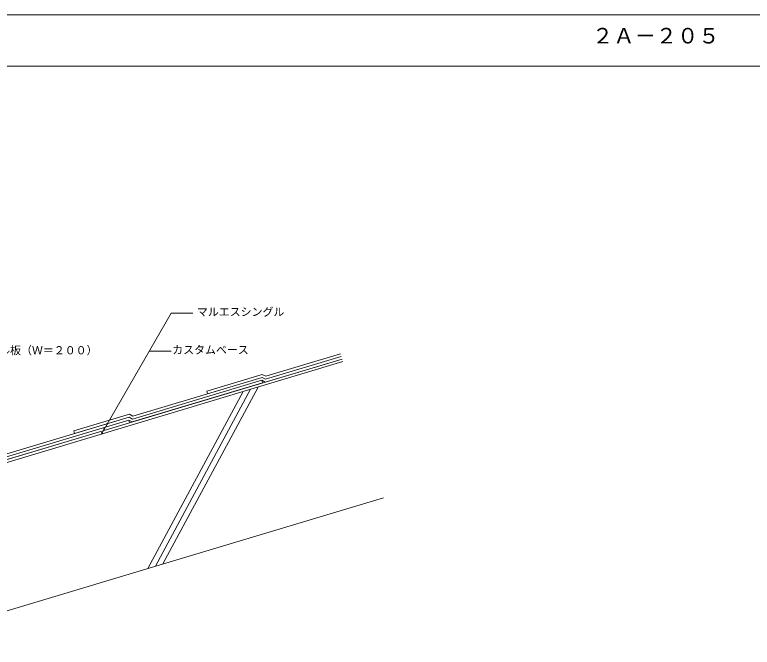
# Model space of a CAD drawing. Units: millimetres, scale not verified. Extents: x -2025 to 2025, y -1410 to 1410.
# Drawn here: x -19 to 656, y -59 to 520 of the extents above; entities that cross this region are included whole.
import ezdxf
from ezdxf.enums import TextEntityAlignment as Align

# ---------------------------------------------------------------- set-up
doc = ezdxf.new("R2010")
doc.units = ezdxf.units.MM
doc.header["$LTSCALE"] = 3
for name, color, linetype in [('0-0_0', 7, 'Continuous'), ('1-5_文字___1', 7, 'Continuous'), ('1-6_枠___1', 7, 'Continuous')]:
    doc.layers.add(name, color=color, linetype=linetype)
for name, color, linetype, lineweight in [('0-2_躯体', 2, 'Continuous', 18), ('0-3_文字', 8, 'Continuous', 18), ('0-7__U+FF8F_U+FF99_U+FF74_U+FF7D_U+FF7C_U+FF9D_U+FF78_U+FF9E_U+FF99', 3, 'Continuous', 18), ('0-8__U+FF76_U+FF7D_U+FF80_U+FF91_U+FF8D_U+FF9E_U+FF70_U+FF7D', 5, 'Continuous', 18), ('0-9_枠', 7, 'Continuous', 18), ('1-3__U+FF8A_U+FF6F_U+FF81', 8, 'Continuous', 18)]:
    doc.layers.add(name, color=color, linetype=linetype, lineweight=lineweight)
doc.styles.add('ＭＳ ゴシック', font='')
doc.styles.get('ＭＳ ゴシック').set_extended_font_data('MS Gothic')

# ---------------------------------------------------------------- blocks, each defined once
blk = doc.blocks.new('U32')
at = {"layer": '1-6_枠___1', "style": 'ＭＳ ゴシック'}
blk.add_text('２Ａ－２０５', height=14.26, dxfattribs=at).set_placement((2534.691, 1899.422), align=Align.BOTTOM_LEFT)

msp = doc.modelspace()

# ---------------------------------------------------------------- linework, layer by layer
at = {"layer": '0-2_躯体'}
for p, q in [((-326.722, 20.093), (281.497, 202.559)), ((-137.232, -58.784), (318.853, 78.042))]:
    msp.add_line(p, q, dxfattribs=at)
at = {"layer": '0-3_文字'}
msp.add_line((104.243, 212.187), (124.243, 212.187), dxfattribs=at)
msp.add_lwpolyline([(61.104, 137.468), (124.243, 246.829), (144.243, 246.829)], dxfattribs=at)
for centre, start, end in [((65.855, 145.697), 0, 180), ((65.855, 145.697), 180, 0), ((61.104, 137.468), 0, 180), ((61.104, 137.468), 180, 0), ((63.099, 140.924), 0, 180), ((63.099, 140.924), 180, 0)]:
    msp.add_arc(centre, 0.375, start, end, dxfattribs=at)
at = {"layer": '0-7__U+FF8F_U+FF99_U+FF74_U+FF7D_U+FF7C_U+FF9D_U+FF78_U+FF9E_U+FF99'}
for p, q in [((279.342, 209.743), (210.926, 189.218)), ((280.779, 204.954), (210.379, 183.834)), ((280.061, 207.348), (210.652, 186.526)), ((210.926, 189.218), (207.813, 190.894)), ((207.266, 185.51), (89.008, 150.032)), ((207.539, 188.202), (89.282, 152.725)), ((157.698, 173.25), (207.539, 188.202)), ((207.539, 188.202), (157.698, 173.25)), ((210.379, 183.834), (207.266, 185.51)), ((210.652, 186.526), (207.539, 188.202)), ((85.622, 149.017), (-32.636, 113.539)), ((85.895, 151.709), (-32.362, 116.231)), ((36.054, 136.756), (85.895, 151.709)), ((85.895, 151.709), (36.054, 136.756)), ((88.735, 147.34), (85.622, 149.017)), ((89.008, 150.032), (85.895, 151.709)), ((89.282, 152.725), (86.169, 154.401))]:
    msp.add_line(p, q, dxfattribs=at)
for points in [[(280.061, 207.348), (210.652, 186.526), (207.539, 188.202)], [(157.698, 173.25), (156.98, 175.644), (207.813, 190.894)], [(207.266, 185.51), (89.008, 150.032), (85.895, 151.709)], [(207.266, 185.51), (207.984, 183.115), (88.735, 147.34)], [(85.622, 149.017), (-32.636, 113.539), (-35.749, 115.215)], [(85.622, 149.017), (86.34, 146.622), (-32.909, 110.847)], [(36.054, 136.756), (35.336, 139.151), (86.169, 154.401)]]:
    msp.add_lwpolyline(points, dxfattribs=at)
at = {"layer": '0-8__U+FF76_U+FF7D_U+FF80_U+FF91_U+FF8D_U+FF9E_U+FF70_U+FF7D'}
msp.add_line((-298.412, 31.196), (280.779, 204.954), dxfattribs=at)
at = {"layer": '0-9_枠'}
for p, q in [((2025, 520), (-2025, 520)), ((2025, 473.102), (-2025, 473.102))]:
    msp.add_line(p, q, dxfattribs=at)
at = {"layer": '1-3__U+FF8A_U+FF6F_U+FF81'}
for p, q in [((109.956, 15.373), (197.118, 177.245)), ((116.729, 17.405), (203.891, 179.277)), ((103.183, 13.341), (190.345, 175.213))]:
    msp.add_line(p, q, dxfattribs=at)

# ---------------------------------------------------------------- block references
at = {"layer": '0-0_0'}
msp.add_blockref('U32', (-2025, -1410), dxfattribs=at)

# ---------------------------------------------------------------- texts
at = {"layer": '1-5_文字___1', "style": 'ＭＳ ゴシック'}
for s, p in [('マルエスシングル', (147.996, 242.197)), ('スチール板（Ｗ＝２００）', (-63.034, 207.045)), ('カスタムベース', (125.339, 207.422))]:
    msp.add_text(s, height=7.331, dxfattribs=at).set_placement(p, align=Align.BOTTOM_LEFT)

doc.saveas('drawing.dxf')
